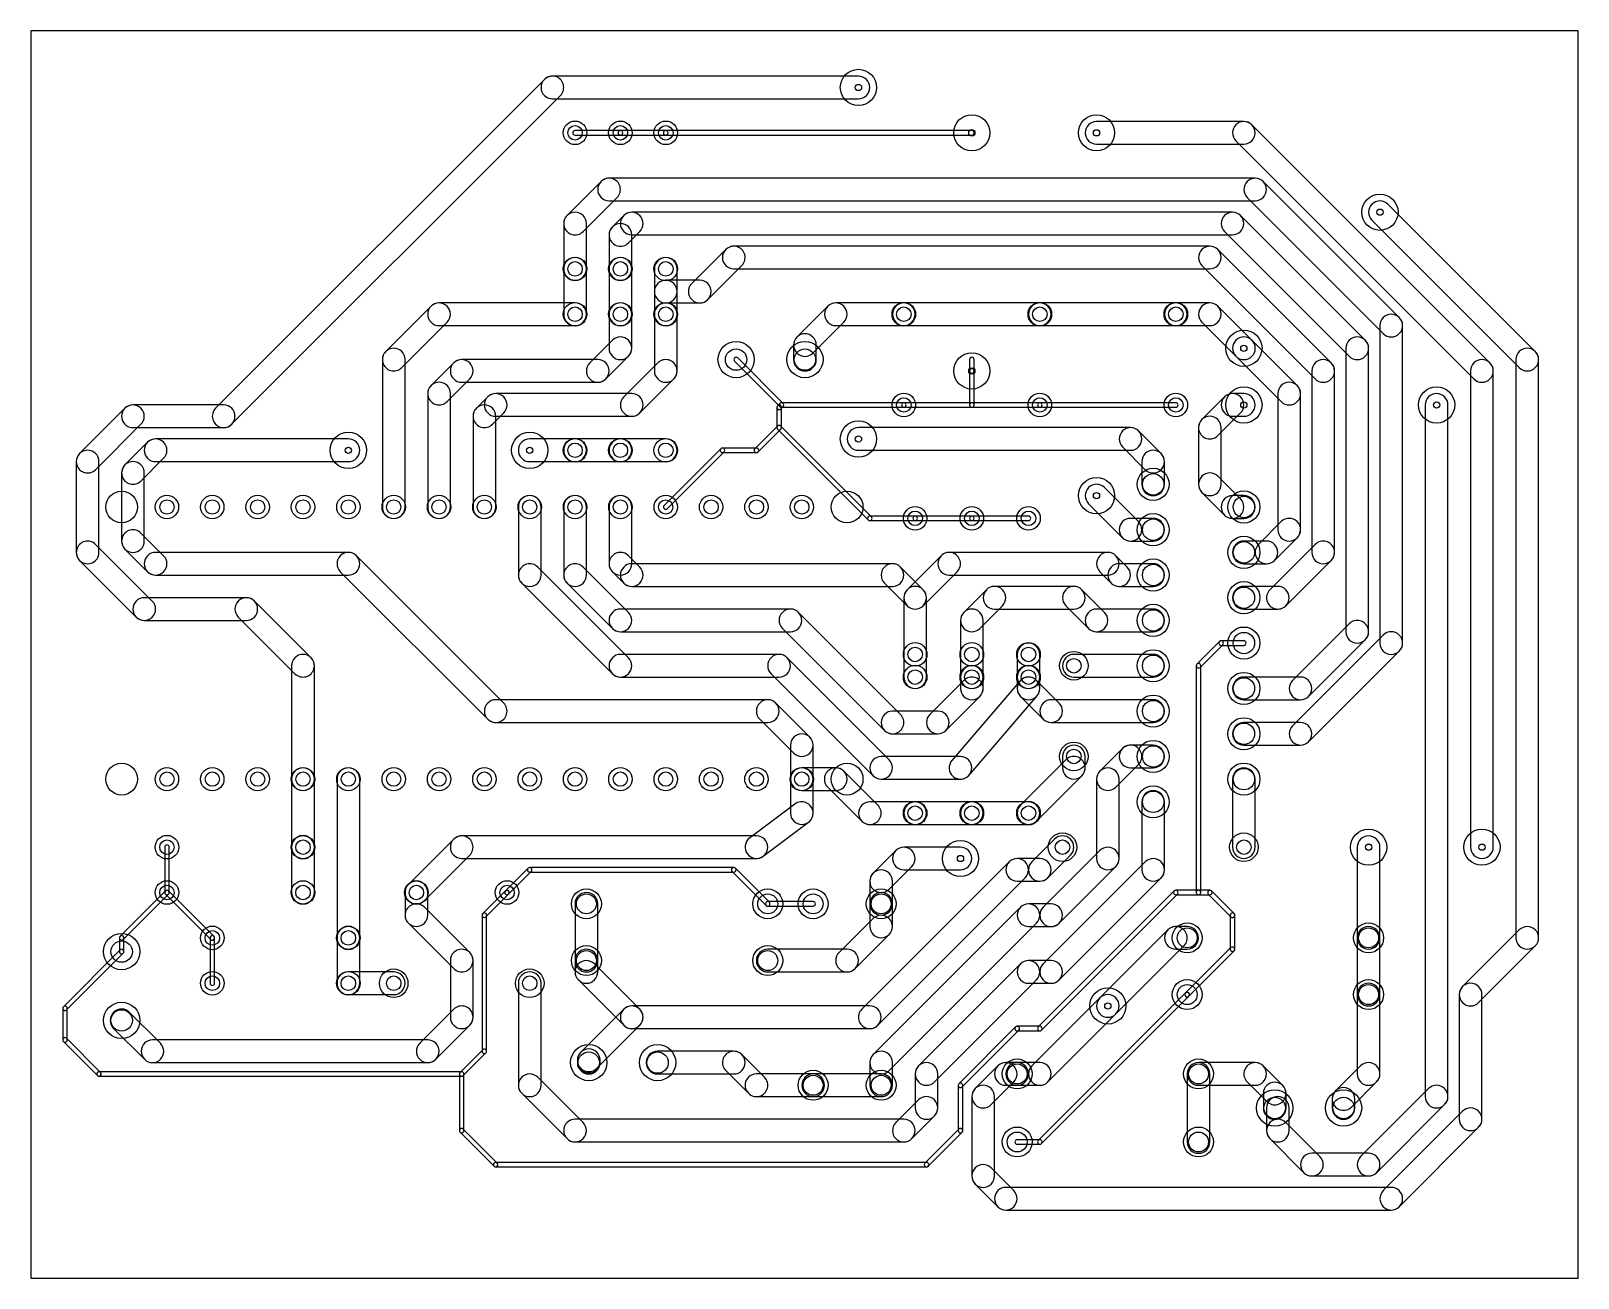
# Model space of a CAD drawing. Extents: x 0 to 86.7, y 7.6 to 77.5.
import ezdxf

# ---------------------------------------------------------------- set-up
doc = ezdxf.new("R2010")
doc.units = 0
for name, color, linetype in [('16', 175, 'CONTINUOUS'), ('17', 82, 'CONTINUOUS'), ('18', 82, 'CONTINUOUS'), ('20', 30, 'CONTINUOUS'), ('44', 253, 'CONTINUOUS')]:
    doc.layers.add(name, color=color, linetype=linetype)

# ---------------------------------------------------------------- blocks, each defined once
blk = doc.blocks.new('ROUNDP')
blk.add_circle((0, 0), 0.5)
blk = doc.blocks.new('ROUNDV')
blk.add_circle((0, 0), 0.5)

msp = doc.modelspace()

# ---------------------------------------------------------------- linework, layer by layer
at = {"layer": '16'}
for points in [[(11.244, 55.431), (29.659, 73.846, 1), (28.761, 74.744), (10.346, 56.329, 1)], [(29.21, 73.66), (46.355, 73.66, 1), (46.355, 74.93), (29.21, 74.93, 1)], [(59.69, 71.12), (67.945, 71.12, 1), (67.945, 72.39), (59.69, 72.39, 1)], [(67.496, 71.306), (80.831, 57.971, 1), (81.729, 58.869), (68.394, 72.204, 1)], [(33.02, 71.882), (30.48, 71.882, 1), (30.48, 71.628), (33.02, 71.628, 1)], [(33.02, 71.628), (35.56, 71.628, 1), (35.56, 71.882), (33.02, 71.882, 1)], [(35.56, 71.628), (52.705, 71.628, 1), (52.705, 71.882), (35.56, 71.882, 1)], [(30.929, 66.226), (32.834, 68.131, 1), (31.936, 69.029), (30.031, 67.124, 1)], [(32.385, 67.945), (68.58, 67.945, 1), (68.58, 69.215), (32.385, 69.215, 1)], [(68.131, 68.131), (75.751, 60.511, 1), (76.649, 61.409), (69.029, 69.029, 1)], [(84.269, 59.504), (76.014, 67.759, 1), (75.116, 66.861), (83.371, 58.606, 1)], [(31.115, 64.135), (31.115, 66.675, 1), (29.845, 66.675), (29.845, 64.135, 1)], [(33.469, 65.591), (34.104, 66.226, 1), (33.206, 67.124), (32.571, 66.489, 1)], [(33.655, 66.04), (67.31, 66.04, 1), (67.31, 67.31), (33.655, 67.31, 1)], [(66.861, 66.226), (73.846, 59.241, 1), (74.744, 60.139), (67.759, 67.124, 1)], [(33.655, 64.135), (33.655, 66.04, 1), (32.385, 66.04), (32.385, 64.135, 1)], [(37.914, 62.416), (39.819, 64.321, 1), (38.921, 65.219), (37.016, 63.314, 1)], [(39.37, 64.135), (66.04, 64.135, 1), (66.04, 65.405), (39.37, 65.405, 1)], [(65.591, 64.321), (71.941, 57.971, 1), (72.839, 58.869), (66.489, 65.219, 1)], [(31.115, 61.595), (31.115, 64.135, 1), (29.845, 64.135), (29.845, 61.595, 1)], [(33.655, 61.595), (33.655, 64.135, 1), (32.385, 64.135), (32.385, 61.595, 1)], [(34.925, 64.135), (34.925, 62.865, 1), (36.195, 62.865), (36.195, 64.135, 1)], [(34.925, 62.865), (34.925, 61.595, 1), (36.195, 61.595), (36.195, 62.865, 1)], [(35.56, 62.23), (37.465, 62.23, 1), (37.465, 63.5), (35.56, 63.5, 1)], [(20.769, 58.606), (23.309, 61.146, 1), (22.411, 62.044), (19.871, 59.504, 1)], [(22.86, 60.96), (30.48, 60.96, 1), (30.48, 62.23), (22.86, 62.23, 1)], [(33.655, 59.69), (33.655, 61.595, 1), (32.385, 61.595), (32.385, 59.69, 1)], [(36.195, 58.42), (36.195, 61.595, 1), (34.925, 61.595), (34.925, 58.42, 1)], [(43.8068, 59.4188), (45.534, 61.146, 1), (44.636, 62.044), (42.9088, 60.3168, 1)], [(45.085, 60.96), (48.895, 60.96, 1), (48.895, 62.23), (45.085, 62.23, 1)], [(48.895, 60.96), (56.515, 60.96, 1), (56.515, 62.23), (48.895, 62.23, 1)], [(56.515, 60.96), (64.135, 60.96, 1), (64.135, 62.23), (56.515, 62.23, 1)], [(64.135, 60.96), (66.04, 60.96, 1), (66.04, 62.23), (64.135, 62.23, 1)], [(65.591, 61.146), (67.496, 59.241, 1), (68.394, 60.139), (66.489, 62.044, 1)], [(75.565, 60.96), (75.565, 43.18, 1), (76.835, 43.18), (76.835, 60.96, 1)], [(32.199, 57.971), (33.469, 59.241, 1), (32.571, 60.139), (31.301, 58.869, 1)], [(43.9928, 59.055), (43.9928, 59.8678, 1), (42.7228, 59.8678), (42.7228, 59.055, 1)], [(67.496, 59.241), (70.036, 56.701, 1), (70.934, 57.599), (68.394, 60.139, 1)], [(73.66, 59.69), (73.66, 43.815, 1), (74.93, 43.815), (74.93, 59.69, 1)], [(20.955, 50.8), (20.955, 59.055, 1), (19.685, 59.055), (19.685, 50.8, 1)], [(23.309, 56.701), (24.579, 57.971, 1), (23.681, 58.869), (22.411, 57.599, 1)], [(24.13, 57.785), (31.75, 57.785, 1), (31.75, 59.055), (24.13, 59.055, 1)], [(34.104, 56.066), (36.009, 57.971, 1), (35.111, 58.869), (33.206, 56.964, 1)], [(42.132, 56.6048), (39.592, 59.1448, 1), (39.4124, 58.9652), (41.9524, 56.4252, 1)], [(52.832, 58.42), (52.832, 59.055, 1), (52.578, 59.055), (52.578, 58.42, 1)], [(71.755, 58.42), (71.755, 48.26, 1), (73.025, 48.26), (73.025, 58.42, 1)], [(81.915, 31.75), (81.915, 58.42, 1), (80.645, 58.42), (80.645, 31.75, 1)], [(84.455, 26.67), (84.455, 59.055, 1), (83.185, 59.055), (83.185, 26.67, 1)], [(52.578, 58.42), (52.578, 56.515, 1), (52.832, 56.515), (52.832, 58.42, 1)], [(23.495, 50.8), (23.495, 57.15, 1), (22.225, 57.15), (22.225, 50.8, 1)], [(69.85, 57.15), (69.85, 49.53, 1), (71.12, 49.53), (71.12, 57.15, 1)], [(3.624, 52.891), (6.164, 55.431, 1), (5.266, 56.329), (2.726, 53.789, 1)], [(5.715, 55.245), (10.795, 55.245, 1), (10.795, 56.515), (5.715, 56.515, 1)], [(25.849, 55.431), (26.484, 56.066, 1), (25.586, 56.964), (24.951, 56.329, 1)], [(26.035, 50.8), (26.035, 55.88, 1), (24.765, 55.88), (24.765, 50.8, 1)], [(26.035, 55.88), (33.655, 55.88, 1), (33.655, 57.15), (26.035, 57.15, 1)], [(41.9998, 56.293), (42.132, 56.4252, 1), (41.9524, 56.6048), (41.8202, 56.4726, 1)], [(42.037, 55.245), (42.037, 56.3828, 1), (41.783, 56.3828), (41.783, 55.245, 1)], [(42.0422, 56.388), (48.895, 56.388, 1), (48.895, 56.642), (42.0422, 56.642, 1)], [(52.705, 56.642), (48.895, 56.642, 1), (48.895, 56.388), (52.705, 56.388, 1)], [(56.515, 56.642), (52.705, 56.642, 1), (52.705, 56.388), (56.515, 56.388, 1)], [(64.135, 56.642), (56.515, 56.642, 1), (56.515, 56.388), (64.135, 56.388, 1)], [(66.489, 54.796), (67.759, 56.066, 1), (66.861, 56.964), (65.591, 55.694, 1)], [(67.31, 55.88), (67.945, 55.88, 1), (67.945, 57.15), (67.31, 57.15, 1)], [(78.105, 56.515), (78.105, 17.78, 1), (79.375, 17.78), (79.375, 56.515, 1)], [(66.675, 52.07), (66.675, 55.245, 1), (65.405, 55.245), (65.405, 52.07, 1)], [(6.164, 52.256), (7.434, 53.526, 1), (6.536, 54.424), (5.266, 53.154, 1)], [(6.985, 53.34), (17.78, 53.34, 1), (17.78, 54.61), (6.985, 54.61, 1)], [(30.48, 54.61), (27.94, 54.61, 1), (27.94, 53.34), (30.48, 53.34, 1)], [(30.48, 53.34), (33.02, 53.34, 1), (33.02, 54.61), (30.48, 54.61, 1)], [(33.02, 53.34), (35.56, 53.34, 1), (35.56, 54.61), (33.02, 54.61, 1)], [(40.7298, 53.8852), (41.9998, 55.1552, 1), (41.8202, 55.3348), (40.5502, 54.0648, 1)], [(47.0798, 50.2548), (41.9998, 55.3348, 1), (41.8202, 55.1552), (46.9002, 50.0752, 1)], [(61.595, 55.245), (46.355, 55.245, 1), (46.355, 53.975), (61.595, 53.975, 1)], [(63.314, 53.789), (62.044, 55.059, 1), (61.146, 54.161), (62.416, 52.891, 1)], [(3.81, 48.26), (3.81, 53.34, 1), (2.54, 53.34), (2.54, 48.26, 1)], [(35.6498, 50.7102), (38.8248, 53.8852, 1), (38.6452, 54.0648), (35.4702, 50.8898, 1)], [(38.735, 53.848), (40.64, 53.848, 1), (40.64, 54.102), (38.735, 54.102, 1)], [(63.5, 52.07), (63.5, 53.34, 1), (62.23, 53.34), (62.23, 52.07, 1)], [(6.35, 48.895), (6.35, 52.705, 1), (5.08, 52.705), (5.08, 48.895, 1)], [(62.044, 49.979), (60.139, 51.884, 1), (59.241, 50.986), (61.146, 49.081, 1)], [(67.759, 51.249), (66.489, 52.519, 1), (65.591, 51.621), (66.861, 50.351, 1)], [(27.305, 50.8), (27.305, 46.99, 1), (28.575, 46.99), (28.575, 50.8, 1)], [(29.845, 50.8), (29.845, 46.99, 1), (31.115, 46.99), (31.115, 50.8, 1)], [(32.385, 50.8), (32.385, 47.625, 1), (33.655, 47.625), (33.655, 50.8, 1)], [(67.945, 51.435), (67.31, 51.435, 1), (67.31, 50.165), (67.945, 50.165, 1)], [(49.53, 50.292), (46.99, 50.292, 1), (46.99, 50.038), (49.53, 50.038, 1)], [(52.705, 50.292), (49.53, 50.292, 1), (49.53, 50.038), (52.705, 50.038, 1)], [(52.705, 50.038), (55.88, 50.038, 1), (55.88, 50.292), (52.705, 50.292, 1)], [(7.434, 48.074), (6.164, 49.344, 1), (5.266, 48.446), (6.536, 47.176, 1)], [(62.865, 50.165), (61.595, 50.165, 1), (61.595, 48.895), (62.865, 48.895, 1)], [(70.036, 49.979), (68.766, 48.709, 1), (69.664, 47.811), (70.934, 49.081, 1)], [(6.799, 45.534), (3.624, 48.709, 1), (2.726, 47.811), (5.901, 44.636, 1)], [(69.215, 48.895), (67.945, 48.895, 1), (67.945, 47.625), (69.215, 47.625, 1)], [(71.941, 48.709), (69.401, 46.169, 1), (70.299, 45.271), (72.839, 47.811, 1)], [(17.78, 48.26), (6.985, 48.26, 1), (6.985, 46.99), (17.78, 46.99, 1)], [(26.484, 39.819), (18.229, 48.074, 1), (17.331, 47.176), (25.586, 38.921, 1)], [(32.571, 47.176), (33.206, 46.541, 1), (34.104, 47.439), (33.469, 48.074, 1)], [(49.979, 45.271), (51.884, 47.176, 1), (50.986, 48.074), (49.081, 46.169, 1)], [(51.435, 46.99), (60.325, 46.99, 1), (60.325, 48.26), (51.435, 48.26, 1)], [(59.876, 47.176), (60.511, 46.541, 1), (61.409, 47.439), (60.774, 48.074, 1)], [(27.491, 46.541), (32.571, 41.461, 1), (33.469, 42.359), (28.389, 47.439, 1)], [(30.031, 46.541), (32.571, 44.001, 1), (33.469, 44.899), (30.929, 47.439, 1)], [(33.655, 46.355), (48.26, 46.355, 1), (48.26, 47.625), (33.655, 47.625, 1)], [(47.811, 46.541), (49.081, 45.271, 1), (49.979, 46.169), (48.709, 47.439, 1)], [(60.96, 46.355), (62.865, 46.355, 1), (62.865, 47.625), (60.96, 47.625, 1)], [(48.895, 45.72), (48.895, 41.275, 1), (50.165, 41.275), (50.165, 45.72, 1)], [(53.154, 44.001), (54.424, 45.271, 1), (53.526, 46.169), (52.256, 44.899, 1)], [(53.975, 45.085), (58.42, 45.085, 1), (58.42, 46.355), (53.975, 46.355, 1)], [(57.971, 45.271), (59.241, 44.001, 1), (60.139, 44.899), (58.869, 46.169, 1)], [(69.85, 46.355), (67.945, 46.355, 1), (67.945, 45.085), (69.85, 45.085, 1)], [(12.065, 45.72), (6.35, 45.72, 1), (6.35, 44.45), (12.065, 44.45, 1)], [(15.689, 42.359), (12.514, 45.534, 1), (11.616, 44.636), (14.791, 41.461, 1)], [(33.02, 43.815), (42.545, 43.815, 1), (42.545, 45.085), (33.02, 45.085, 1)], [(42.096, 44.001), (47.811, 38.286, 1), (48.709, 39.184), (42.994, 44.899, 1)], [(53.34, 41.275), (53.34, 44.45, 1), (52.07, 44.45), (52.07, 41.275, 1)], [(59.69, 43.815), (62.865, 43.815, 1), (62.865, 45.085), (59.69, 45.085, 1)], [(73.846, 44.264), (70.671, 41.089, 1), (71.569, 40.191), (74.744, 43.366, 1)], [(75.751, 43.629), (70.671, 38.549, 1), (71.569, 37.651), (76.649, 42.731, 1)], [(15.875, 35.56), (15.875, 41.91, 1), (14.605, 41.91), (14.605, 35.56, 1)], [(33.02, 41.275), (41.91, 41.275, 1), (41.91, 42.545), (33.02, 42.545, 1)], [(41.461, 41.461), (47.176, 35.746, 1), (48.074, 36.644), (42.359, 42.359, 1)], [(56.515, 41.275), (56.515, 42.545, 1), (55.245, 42.545), (55.245, 41.275, 1)], [(62.865, 42.545), (58.42, 42.545, 1), (58.42, 41.275), (62.865, 41.275, 1)], [(66.5852, 43.2698), (65.3152, 41.9998, 1), (65.4948, 41.8202), (66.7648, 43.0902, 1)], [(67.945, 43.307), (66.675, 43.307, 1), (66.675, 43.053), (67.945, 43.053, 1)], [(53.34, 40.64), (53.34, 41.275, 1), (52.07, 41.275), (52.07, 40.64, 1)], [(56.515, 40.64), (56.515, 41.275, 1), (55.245, 41.275), (55.245, 40.64, 1)], [(65.278, 41.91), (65.278, 29.21, 1), (65.532, 29.21), (65.532, 41.91, 1)], [(51.249, 38.286), (53.154, 40.191, 1), (52.256, 41.089), (50.351, 39.184, 1)], [(52.5521, 35.7817), (56.3621, 40.2267, 1), (55.3979, 41.0533), (51.5879, 36.6083, 1)], [(55.431, 40.191), (56.701, 38.921, 1), (57.599, 39.819), (56.329, 41.089, 1)], [(71.12, 41.275), (67.945, 41.275, 1), (67.945, 40.005), (71.12, 40.005, 1)], [(41.275, 40.005), (26.035, 40.005, 1), (26.035, 38.735), (41.275, 38.735, 1)], [(43.629, 37.914), (41.724, 39.819, 1), (40.826, 38.921), (42.731, 37.016, 1)], [(57.15, 38.735), (62.865, 38.735, 1), (62.865, 40.005), (57.15, 40.005, 1)], [(48.26, 38.1), (50.8, 38.1, 1), (50.8, 39.37), (48.26, 39.37, 1)], [(71.12, 38.735), (67.945, 38.735, 1), (67.945, 37.465), (71.12, 37.465, 1)], [(43.815, 35.56), (43.815, 37.465, 1), (42.545, 37.465), (42.545, 35.56, 1)], [(59.055, 36.195), (59.055, 36.83, 1), (57.785, 36.83), (57.785, 36.195, 1)], [(60.774, 35.111), (62.044, 36.381, 1), (61.146, 37.279), (59.876, 36.009, 1)], [(61.595, 36.195), (62.865, 36.195, 1), (62.865, 37.465), (61.595, 37.465, 1)], [(47.625, 35.56), (52.07, 35.56, 1), (52.07, 36.83), (47.625, 36.83, 1)], [(56.329, 33.206), (58.869, 35.746, 1), (57.971, 36.644), (55.431, 34.104, 1)], [(15.875, 31.75), (15.875, 35.56, 1), (14.605, 35.56), (14.605, 31.75, 1)], [(17.145, 35.56), (17.145, 26.67, 1), (18.415, 26.67), (18.415, 35.56, 1)], [(43.815, 33.655), (43.815, 35.56, 1), (42.545, 35.56), (42.545, 33.655, 1)], [(43.18, 34.925), (45.085, 34.925, 1), (45.085, 36.195), (43.18, 36.195, 1)], [(44.636, 35.111), (46.541, 33.206, 1), (47.439, 34.104), (45.534, 36.009, 1)], [(60.96, 31.115), (60.96, 35.56, 1), (59.69, 35.56), (59.69, 31.115, 1)], [(68.58, 31.75), (68.58, 35.56, 1), (67.31, 35.56), (67.31, 31.75, 1)], [(63.5, 30.48), (63.5, 34.29, 1), (62.23, 34.29), (62.23, 30.48, 1)], [(41.021, 31.242), (43.561, 33.147, 1), (42.799, 34.163), (40.259, 32.258, 1)], [(46.99, 33.02), (49.53, 33.02, 1), (49.53, 34.29), (46.99, 34.29, 1)], [(49.53, 33.02), (52.705, 33.02, 1), (52.705, 34.29), (49.53, 34.29, 1)], [(52.705, 33.02), (55.88, 33.02, 1), (55.88, 34.29), (52.705, 34.29, 1)], [(14.605, 31.75), (14.605, 29.21, 1), (15.875, 29.21), (15.875, 31.75, 1)], [(23.681, 32.199), (21.141, 29.659, 1), (22.039, 28.761), (24.579, 31.301, 1)], [(24.13, 31.115), (40.64, 31.115, 1), (40.64, 32.385), (24.13, 32.385, 1)], [(56.964, 30.031), (58.234, 31.301, 1), (57.336, 32.199), (56.066, 30.929, 1)], [(75.565, 26.67), (75.565, 31.75, 1), (74.295, 31.75), (74.295, 26.67, 1)], [(7.747, 29.21), (7.747, 31.75, 1), (7.493, 31.75), (7.493, 29.21, 1)], [(48.074, 29.396), (49.344, 30.666, 1), (48.446, 31.564), (47.176, 30.294, 1)], [(48.895, 30.48), (52.07, 30.48, 1), (52.07, 31.75), (48.895, 31.75, 1)], [(57.599, 27.491), (60.774, 30.666, 1), (59.876, 31.564), (56.701, 28.389, 1)], [(27.8502, 30.5698), (26.5802, 29.2998, 1), (26.7598, 29.1202), (28.0298, 30.3902, 1)], [(39.37, 30.607), (27.94, 30.607, 1), (27.94, 30.353), (39.37, 30.353, 1)], [(41.3648, 28.6648), (39.4598, 30.5698, 1), (39.2802, 30.3902), (41.1852, 28.4852, 1)], [(47.439, 21.776), (55.694, 30.031, 1), (54.796, 30.929), (46.541, 22.674, 1)], [(48.26, 28.575), (48.26, 29.845, 1), (46.99, 29.845), (46.99, 28.575, 1)], [(55.245, 29.845), (56.515, 29.845, 1), (56.515, 31.115), (55.245, 31.115, 1)], [(57.599, 24.316), (63.314, 30.031, 1), (62.416, 30.929), (56.701, 25.214, 1)], [(20.955, 29.21), (20.955, 27.94, 1), (22.225, 27.94), (22.225, 29.21, 1)], [(5.1698, 26.5802), (7.7098, 29.1202, 1), (7.5302, 29.2998), (4.9902, 26.7598, 1)], [(7.5302, 29.1202), (10.0702, 26.5802, 1), (10.2498, 26.7598), (7.7098, 29.2998, 1)], [(26.5802, 29.2998), (25.3102, 28.0298, 1), (25.4898, 27.8502), (26.7598, 29.1202, 1)], [(30.48, 28.575), (30.48, 25.4, 1), (31.75, 25.4), (31.75, 28.575, 1)], [(43.815, 28.702), (41.275, 28.702, 1), (41.275, 28.448), (43.815, 28.448, 1)], [(48.26, 27.305), (48.26, 28.575, 1), (46.99, 28.575), (46.99, 27.305, 1)], [(64.0452, 29.2998), (56.4252, 21.6798, 1), (56.6048, 21.5002), (64.2248, 29.1202, 1)], [(65.405, 29.337), (64.135, 29.337, 1), (64.135, 29.083), (65.405, 29.083, 1)], [(65.405, 29.083), (66.04, 29.083, 1), (66.04, 29.337), (65.405, 29.337, 1)], [(67.3998, 28.0298), (66.1298, 29.2998, 1), (65.9502, 29.1202), (67.2202, 27.8502, 1)], [(21.141, 27.491), (23.681, 24.951, 1), (24.579, 25.849), (22.039, 28.389, 1)], [(25.273, 27.94), (25.273, 20.32, 1), (25.527, 20.32), (25.527, 27.94, 1)], [(46.169, 24.951), (48.074, 26.856, 1), (47.176, 27.754), (45.271, 25.849, 1)], [(48.074, 19.236), (56.329, 27.491, 1), (55.431, 28.389), (47.176, 20.134, 1)], [(55.88, 27.305), (57.15, 27.305, 1), (57.15, 28.575), (55.88, 28.575, 1)], [(67.437, 26.035), (67.437, 27.94, 1), (67.183, 27.94), (67.183, 26.035, 1)], [(17.145, 26.67), (17.145, 24.13, 1), (18.415, 24.13), (18.415, 26.67, 1)], [(63.686, 27.119), (59.876, 23.309, 1), (60.774, 22.411), (64.584, 26.221, 1)], [(64.77, 27.305), (64.135, 27.305, 1), (64.135, 26.035), (64.77, 26.035, 1)], [(75.565, 23.495), (75.565, 26.67, 1), (74.295, 26.67), (74.295, 23.495, 1)], [(81.094, 23.046), (84.269, 26.221, 1), (83.371, 27.119), (80.196, 23.944, 1)], [(1.9948, 22.638), (5.1698, 25.813, 1), (4.9902, 25.9926), (1.8152, 22.8176, 1)], [(5.207, 25.9028), (5.207, 26.67, 1), (4.953, 26.67), (4.953, 25.9028, 1)], [(10.033, 26.67), (10.033, 24.13, 1), (10.287, 24.13), (10.287, 26.67, 1)], [(23.495, 25.4), (23.495, 22.225, 1), (24.765, 22.225), (24.765, 25.4, 1)], [(30.48, 25.4), (30.48, 24.765, 1), (31.75, 24.765), (31.75, 25.4, 1)], [(41.275, 24.765), (45.72, 24.765, 1), (45.72, 26.035), (41.275, 26.035, 1)], [(64.8598, 23.4052), (67.3998, 25.9452, 1), (67.2202, 26.1248), (64.6802, 23.5848, 1)], [(34.104, 22.674), (31.564, 25.214, 1), (30.666, 24.316), (33.206, 21.776, 1)], [(50.614, 18.601), (56.329, 24.316, 1), (55.431, 25.214), (49.716, 19.499, 1)], [(55.88, 24.13), (57.15, 24.13, 1), (57.15, 25.4), (55.88, 25.4, 1)], [(17.78, 23.495), (20.32, 23.495, 1), (20.32, 24.765), (17.78, 24.765, 1)], [(27.305, 24.13), (27.305, 18.415, 1), (28.575, 18.415), (28.575, 24.13, 1)], [(59.876, 23.309), (56.066, 19.499, 1), (56.964, 18.601), (60.774, 22.411, 1)], [(56.6048, 15.1502), (64.8598, 23.4052, 1), (64.6802, 23.5848), (56.4252, 15.3298, 1)], [(75.565, 19.05), (75.565, 23.495, 1), (74.295, 23.495), (74.295, 19.05, 1)], [(81.28, 16.51), (81.28, 23.495, 1), (80.01, 23.495), (80.01, 16.51, 1)], [(2.032, 20.955), (2.032, 22.7278, 1), (1.778, 22.7278), (1.778, 20.955, 1)], [(7.2562, 20.769), (5.529, 22.4962, 1), (4.631, 21.5982), (6.3582, 19.871, 1)], [(23.681, 22.674), (21.776, 20.769, 1), (22.674, 19.871), (24.579, 21.776, 1)], [(31.6962, 19.3682), (34.104, 21.776, 1), (33.206, 22.674), (30.7982, 20.2662, 1)], [(33.655, 21.59), (46.99, 21.59, 1), (46.99, 22.86), (33.655, 22.86, 1)], [(55.1552, 21.6798), (51.9802, 18.5048, 1), (52.1598, 18.3252), (55.3348, 21.5002, 1)], [(56.515, 21.717), (55.245, 21.717, 1), (55.245, 21.463), (56.515, 21.463, 1)], [(3.8998, 19.1398), (1.9948, 21.0448, 1), (1.8152, 20.8652), (3.7202, 18.9602, 1)], [(22.225, 20.955), (6.8072, 20.955, 1), (6.8072, 19.685), (22.225, 19.685, 1)], [(24.2198, 18.9602), (25.4898, 20.2302, 1), (25.3102, 20.4098), (24.0402, 19.1398, 1)], [(31.8822, 19.685), (31.8822, 19.8172, 1), (30.6122, 19.8172), (30.6122, 19.685, 1)], [(35.1028, 19.05), (39.37, 19.05, 1), (39.37, 20.32), (35.1028, 20.32, 1)], [(38.921, 19.236), (40.191, 17.966, 1), (41.089, 18.864), (39.819, 20.134, 1)], [(48.26, 18.415), (48.26, 19.685, 1), (46.99, 19.685), (46.99, 18.415, 1)], [(24.13, 19.177), (3.81, 19.177, 1), (3.81, 18.923), (24.13, 18.923, 1)], [(24.257, 15.875), (24.257, 19.05, 1), (24.003, 19.05), (24.003, 15.875, 1)], [(50.8, 17.145), (50.8, 19.05, 1), (49.53, 19.05), (49.53, 17.145, 1)], [(54.161, 19.499), (52.891, 18.229, 1), (53.789, 17.331), (55.059, 18.601, 1)], [(55.245, 19.685), (54.61, 19.685, 1), (54.61, 18.415), (55.245, 18.415, 1)], [(56.515, 19.685), (55.245, 19.685, 1), (55.245, 18.415), (56.515, 18.415, 1)], [(68.58, 19.685), (65.405, 19.685, 1), (65.405, 18.415), (68.58, 18.415, 1)], [(64.77, 19.05), (64.77, 15.24, 1), (66.04, 15.24), (66.04, 19.05, 1)], [(70.1212, 18.4068), (69.029, 19.499, 1), (68.131, 18.601), (69.2232, 17.5088, 1)], [(73.9768, 17.1988), (75.379, 18.601, 1), (74.481, 19.499), (73.0788, 18.0968, 1)], [(27.491, 17.966), (30.031, 15.426, 1), (30.929, 16.324), (28.389, 18.864, 1)], [(40.64, 17.78), (43.815, 17.78, 1), (43.815, 19.05), (40.64, 19.05, 1)], [(43.815, 17.78), (47.625, 17.78, 1), (47.625, 19.05), (43.815, 19.05, 1)], [(51.943, 18.415), (51.943, 15.875, 1), (52.197, 15.875), (52.197, 18.415, 1)], [(52.705, 17.78), (52.705, 13.335, 1), (53.975, 13.335), (53.975, 17.78, 1)], [(70.3072, 17.145), (70.3072, 17.9578, 1), (69.0372, 17.9578), (69.0372, 17.145, 1)], [(74.1628, 17.145), (74.1628, 17.6478, 1), (72.8928, 17.6478), (72.8928, 17.145, 1)], [(78.291, 18.229), (74.481, 14.419, 1), (75.379, 13.521), (79.189, 17.331, 1)], [(49.344, 15.426), (50.614, 16.696, 1), (49.716, 17.594), (48.446, 16.324, 1)], [(70.485, 15.875), (70.485, 17.145, 1), (69.215, 17.145), (69.215, 15.875, 1)], [(30.48, 15.24), (48.895, 15.24, 1), (48.895, 16.51), (30.48, 16.51, 1)], [(72.204, 14.419), (70.299, 16.324, 1), (69.401, 15.426), (71.306, 13.521, 1)], [(76.649, 11.616), (81.094, 16.061, 1), (80.196, 16.959), (75.751, 12.514, 1)], [(26.1248, 14.0598), (24.2198, 15.9648, 1), (24.0402, 15.7852), (25.9452, 13.8802, 1)], [(51.9802, 15.9648), (50.0752, 14.0598, 1), (50.2548, 13.8802), (52.1598, 15.7852, 1)], [(55.245, 15.113), (56.515, 15.113, 1), (56.515, 15.367), (55.245, 15.367, 1)], [(50.165, 14.097), (26.035, 14.097, 1), (26.035, 13.843), (50.165, 13.843, 1)], [(52.891, 12.886), (54.161, 11.616, 1), (55.059, 12.514), (53.789, 13.784, 1)], [(74.93, 14.605), (71.755, 14.605, 1), (71.755, 13.335), (74.93, 13.335, 1)], [(54.61, 11.43), (76.2, 11.43, 1), (76.2, 12.7), (54.61, 12.7, 1)]]:
    msp.add_lwpolyline(points, format="xyb", close=True, dxfattribs=at)
at = {"layer": '20'}
for p, q in [((86.665, 77.46), (0, 77.46)), ((0, 77.46), (0, 7.62)), ((86.665, 7.62), (86.665, 77.46)), ((0, 7.62), (86.665, 7.62))]:
    msp.add_line(p, q, dxfattribs=at)
for centre in [(5.08, 50.8), (45.72, 50.8), (5.08, 35.56), (45.72, 35.56)]:
    msp.add_circle(centre, 0.889, dxfattribs=at)
at = {"layer": '44'}
for centre, radius in [((46.355, 74.295), 0.175), ((30.48, 71.755), 0.4064), ((33.02, 71.755), 0.4064), ((35.56, 71.755), 0.4064), ((52.705, 71.755), 0.175), ((59.69, 71.755), 0.175), ((75.565, 67.31), 0.175), ((30.48, 64.135), 0.4064), ((33.02, 64.135), 0.4064), ((35.56, 64.135), 0.4064), ((30.48, 61.595), 0.4064), ((33.02, 61.595), 0.4064), ((35.56, 61.595), 0.4064), ((48.895, 61.595), 0.4064), ((56.515, 61.595), 0.4064), ((64.135, 61.595), 0.4064), ((67.945, 59.69), 0.175), ((39.5022, 59.055), 0.6), ((43.3578, 59.055), 0.6), ((52.705, 58.42), 0.175), ((48.895, 56.515), 0.4064), ((56.515, 56.515), 0.4064), ((64.135, 56.515), 0.4064), ((67.945, 56.515), 0.175), ((78.74, 56.515), 0.175), ((46.355, 54.61), 0.175), ((17.78, 53.975), 0.175), ((27.94, 53.975), 0.175), ((30.48, 53.975), 0.4064), ((33.02, 53.975), 0.4064), ((35.56, 53.975), 0.4064), ((62.865, 52.07), 0.6), ((7.62, 50.8), 0.4), ((10.16, 50.8), 0.4), ((12.7, 50.8), 0.4), ((15.24, 50.8), 0.4), ((17.78, 50.8), 0.4), ((20.32, 50.8), 0.4), ((22.86, 50.8), 0.4), ((25.4, 50.8), 0.4), ((27.94, 50.8), 0.4), ((30.48, 50.8), 0.4), ((33.02, 50.8), 0.4), ((35.56, 50.8), 0.4), ((38.1, 50.8), 0.4), ((40.64, 50.8), 0.4), ((43.18, 50.8), 0.4), ((59.69, 51.435), 0.175), ((67.945, 50.8), 0.6), ((49.53, 50.165), 0.4064), ((52.705, 50.165), 0.4064), ((55.88, 50.165), 0.4064), ((62.865, 49.53), 0.6), ((67.945, 48.26), 0.6), ((62.865, 46.99), 0.6), ((67.945, 45.72), 0.6), ((62.865, 44.45), 0.6), ((67.945, 43.18), 0.6), ((49.53, 42.545), 0.4064), ((52.705, 42.545), 0.4064), ((55.88, 42.545), 0.4064), ((62.865, 41.91), 0.6), ((49.53, 41.275), 0.4064), ((52.705, 41.275), 0.4064), ((55.88, 41.275), 0.4064), ((58.42, 41.91), 0.4064), ((67.945, 40.64), 0.6), ((62.865, 39.37), 0.6), ((67.945, 38.1), 0.6), ((62.865, 36.83), 0.6), ((58.42, 36.83), 0.4064), ((7.62, 35.56), 0.4), ((10.16, 35.56), 0.4), ((12.7, 35.56), 0.4), ((15.24, 35.56), 0.4), ((17.78, 35.56), 0.4), ((20.32, 35.56), 0.4), ((22.86, 35.56), 0.4), ((25.4, 35.56), 0.4), ((27.94, 35.56), 0.4), ((30.48, 35.56), 0.4), ((33.02, 35.56), 0.4), ((35.56, 35.56), 0.4), ((38.1, 35.56), 0.4), ((40.64, 35.56), 0.4), ((43.18, 35.56), 0.4), ((67.945, 35.56), 0.6), ((62.865, 34.29), 0.6), ((49.53, 33.655), 0.4064), ((52.705, 33.655), 0.4064), ((55.88, 33.655), 0.4064), ((7.62, 31.75), 0.4064), ((15.24, 31.75), 0.4064), ((57.785, 31.75), 0.4064), ((67.945, 31.75), 0.4064), ((52.07, 31.115), 0.175), ((74.93, 31.75), 0.175), ((81.28, 31.75), 0.175), ((7.62, 29.21), 0.4064), ((15.24, 29.21), 0.4064), ((21.59, 29.21), 0.4064), ((26.67, 29.21), 0.4064), ((31.115, 28.575), 0.5588), ((41.275, 28.575), 0.5588), ((43.815, 28.575), 0.5588), ((47.625, 28.575), 0.5588), ((10.16, 26.67), 0.4064), ((17.78, 26.67), 0.4064), ((64.77, 26.67), 0.5588), ((74.93, 26.67), 0.5588), ((5.08, 25.9028), 0.6), ((31.115, 25.4), 0.5588), ((41.275, 25.4), 0.5588), ((10.16, 24.13), 0.4064), ((17.78, 24.13), 0.4064), ((20.32, 24.13), 0.4064), ((27.94, 24.13), 0.4064), ((64.77, 23.495), 0.5588), ((74.93, 23.495), 0.5588), ((5.08, 22.0472), 0.6), ((60.325, 22.86), 0.175), ((31.2472, 19.685), 0.6), ((35.1028, 19.685), 0.6), ((55.245, 19.05), 0.5588), ((65.405, 19.05), 0.5588), ((43.815, 18.415), 0.5588), ((47.625, 18.415), 0.5588), ((69.6722, 17.145), 0.6), ((73.5278, 17.145), 0.6), ((55.245, 15.24), 0.5588), ((65.405, 15.24), 0.5588)]:
    msp.add_circle(centre, radius, dxfattribs=at)

# ---------------------------------------------------------------- block references
at = {"layer": '17'}
for p, xscale, yscale, rotation in [((30.48, 71.755), 1.3208, 1.3208, 270), ((33.02, 71.755), 1.3208, 1.3208, 270), ((35.56, 71.755), 1.3208, 1.3208, 270), ((30.48, 64.135), 1.3208, 1.3208, 270), ((33.02, 64.135), 1.3208, 1.3208, 270), ((35.56, 64.135), 1.3208, 1.3208, 270), ((30.48, 61.595), 1.3208, 1.3208, 270), ((33.02, 61.595), 1.3208, 1.3208, 270), ((35.56, 61.595), 1.3208, 1.3208, 270), ((48.895, 61.595), 1.3208, 1.3208, 270), ((56.515, 61.595), 1.3208, 1.3208, 270), ((64.135, 61.595), 1.3208, 1.3208, 270), ((39.5022, 59.055), 2.032, 2.032, 180), ((43.3578, 59.055), 2.032, 2.032, 180), ((48.895, 56.515), 1.3208, 1.3208, 270), ((56.515, 56.515), 1.3208, 1.3208, 270), ((64.135, 56.515), 1.3208, 1.3208, 270), ((30.48, 53.975), 1.3208, 1.3208, 270), ((33.02, 53.975), 1.3208, 1.3208, 270), ((35.56, 53.975), 1.3208, 1.3208, 270), ((49.53, 50.165), 1.3208, 1.3208, 270), ((52.705, 50.165), 1.3208, 1.3208, 270), ((55.88, 50.165), 1.3208, 1.3208, 270), ((49.53, 42.545), 1.3208, 1.3208, 270), ((52.705, 42.545), 1.3208, 1.3208, 270), ((55.88, 42.545), 1.3208, 1.3208, 270), ((58.42, 41.91), 1.6002, 1.6002, 90), ((49.53, 41.275), 1.3208, 1.3208, 270), ((52.705, 41.275), 1.3208, 1.3208, 270), ((55.88, 41.275), 1.3208, 1.3208, 270), ((58.42, 36.83), 1.6002, 1.6002, 90), ((49.53, 33.655), 1.3208, 1.3208, 270), ((52.705, 33.655), 1.3208, 1.3208, 270), ((55.88, 33.655), 1.3208, 1.3208, 270), ((57.785, 31.75), 1.6002, 1.6002, 180), ((67.945, 31.75), 1.6002, 1.6002, 180), ((43.815, 28.575), 1.6764, 1.6764, 90), ((47.625, 28.575), 1.6764, 1.6764, 270), ((5.08, 25.9028), 2.032, 2.032, 90), ((31.115, 25.4), 1.6764, 1.6764, 180), ((41.275, 25.4), 1.6764, 1.6764, 180), ((20.32, 24.13), 1.6002, 1.6002, 180), ((27.94, 24.13), 1.6002, 1.6002, 180), ((64.77, 23.495), 1.6764, 1.6764, 180), ((74.93, 23.495), 1.6764, 1.6764, 180), ((5.08, 22.0472), 2.032, 2.032, 90), ((31.2472, 19.685), 2.032, 2.032, 180), ((35.1028, 19.685), 2.032, 2.032, 180), ((43.815, 18.415), 1.6764, 1.6764, 90), ((47.625, 18.415), 1.6764, 1.6764, 270), ((55.245, 15.24), 1.6764, 1.6764, 180), ((65.405, 15.24), 1.6764, 1.6764, 180)]:
    msp.add_blockref('ROUNDP', p, dxfattribs=dict(at, xscale=xscale, yscale=yscale, rotation=rotation))
for p, xscale, yscale in [((62.865, 52.07), 1.8, 1.8), ((7.62, 50.8), 1.308, 1.308), ((10.16, 50.8), 1.308, 1.308), ((12.7, 50.8), 1.308, 1.308), ((15.24, 50.8), 1.308, 1.308), ((17.78, 50.8), 1.308, 1.308), ((20.32, 50.8), 1.308, 1.308), ((22.86, 50.8), 1.308, 1.308), ((25.4, 50.8), 1.308, 1.308), ((27.94, 50.8), 1.308, 1.308), ((30.48, 50.8), 1.308, 1.308), ((33.02, 50.8), 1.308, 1.308), ((35.56, 50.8), 1.308, 1.308), ((38.1, 50.8), 1.308, 1.308), ((40.64, 50.8), 1.308, 1.308), ((43.18, 50.8), 1.308, 1.308), ((67.945, 50.8), 1.8, 1.8), ((62.865, 49.53), 1.8, 1.8), ((67.945, 48.26), 1.8, 1.8), ((62.865, 46.99), 1.8, 1.8), ((67.945, 45.72), 1.8, 1.8), ((62.865, 44.45), 1.8, 1.8), ((67.945, 43.18), 1.8, 1.8), ((62.865, 41.91), 1.8, 1.8), ((67.945, 40.64), 1.8, 1.8), ((62.865, 39.37), 1.8, 1.8), ((67.945, 38.1), 1.8, 1.8), ((62.865, 36.83), 1.8, 1.8), ((67.945, 35.56), 1.8, 1.8), ((7.62, 35.56), 1.308, 1.308), ((10.16, 35.56), 1.308, 1.308), ((12.7, 35.56), 1.308, 1.308), ((15.24, 35.56), 1.308, 1.308), ((17.78, 35.56), 1.308, 1.308), ((20.32, 35.56), 1.308, 1.308), ((22.86, 35.56), 1.308, 1.308), ((25.4, 35.56), 1.308, 1.308), ((27.94, 35.56), 1.308, 1.308), ((30.48, 35.56), 1.308, 1.308), ((33.02, 35.56), 1.308, 1.308), ((35.56, 35.56), 1.308, 1.308), ((38.1, 35.56), 1.308, 1.308), ((40.64, 35.56), 1.308, 1.308), ((43.18, 35.56), 1.308, 1.308), ((62.865, 34.29), 1.8, 1.8), ((7.62, 31.75), 1.3208, 1.3208), ((15.24, 31.75), 1.3208, 1.3208), ((7.62, 29.21), 1.3208, 1.3208), ((15.24, 29.21), 1.3208, 1.3208), ((21.59, 29.21), 1.3208, 1.3208), ((26.67, 29.21), 1.3208, 1.3208), ((31.115, 28.575), 1.6764, 1.6764), ((41.275, 28.575), 1.6764, 1.6764), ((10.16, 26.67), 1.3208, 1.3208), ((17.78, 26.67), 1.3208, 1.3208), ((64.77, 26.67), 1.6764, 1.6764), ((74.93, 26.67), 1.6764, 1.6764), ((10.16, 24.13), 1.3208, 1.3208), ((17.78, 24.13), 1.3208, 1.3208), ((55.245, 19.05), 1.6764, 1.6764), ((65.405, 19.05), 1.6764, 1.6764), ((69.6722, 17.145), 2.032, 2.032), ((73.5278, 17.145), 2.032, 2.032)]:
    msp.add_blockref('ROUNDP', p, dxfattribs=dict(at, xscale=xscale, yscale=yscale))
at = {"layer": '18', "xscale": 2.032, "yscale": 2.032}
for p in [(46.355, 74.295), (52.705, 71.755), (59.69, 71.755), (75.565, 67.31), (67.945, 59.69), (52.705, 58.42), (67.945, 56.515), (78.74, 56.515), (46.355, 54.61), (17.78, 53.975), (27.94, 53.975), (59.69, 51.435), (52.07, 31.115), (74.93, 31.75), (81.28, 31.75), (60.325, 22.86)]:
    msp.add_blockref('ROUNDV', p, dxfattribs=at)

doc.saveas('drawing.dxf')
